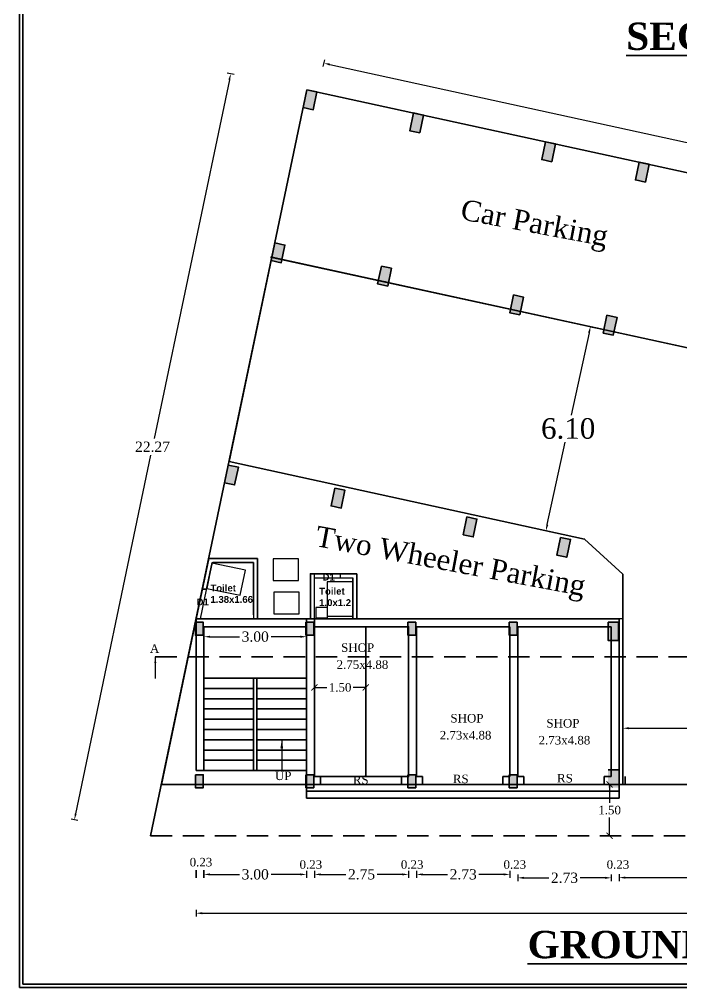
# Model space of a CAD drawing. Header units: metres. Extents: x 915 to 5569, y -1565 to 175.
# Drawn here: x 5386.92 to 5406.27, y -1436.99 to -1408.7 of the extents above; entities that cross this region are included whole.
import ezdxf

# ---------------------------------------------------------------- set-up
doc = ezdxf.new("R2010")
doc.units = ezdxf.units.M
doc.header["$MEASUREMENT"] = 0
doc.header["$PDMODE"] = 98
for name, pattern in [('DOT2', [0.125, 0, -0.125]), ('HIDDEN2', [0.1875, 0.125, -0.0625]), ('PHANTOM2', [1.25, 0.625, -0.125, 0.125, -0.125, 0.125, -0.125])]:
    doc.linetypes.add(name, pattern=pattern)
for name, color, linetype in [('BLK_1_FLR_0_AC_ROOM_1', 2, 'Continuous'), ('BLK_1_FLR_0_ACROOM_1_LIGHT_VENTILATION_1', 140, 'Continuous'), ('BLK_1_FLR_0_BLT_UP_AREA', 18, 'Continuous'), ('BLK_1_FLR_0_DRINKING_WATER', 7, 'Continuous'), ('BLK_1_FLR_0_WATER_CLOSET', 7, 'Continuous'), ('BLK_1_FLR_1_SP_WC', 233, 'Continuous'), ('TOILET_VENTILATION', 7, 'Continuous')]:
    doc.layers.add(name, color=color, linetype=linetype)
doc.styles.get("Standard").update_dxf_attribs({"font": 'times.ttf'})
doc.dimstyles.new('Copy of Standard', dxfattribs={"dimtxt": 0.25, "dimasz": 0.18, "dimexe": 0.1, "dimexo": 0.5, "dimgap": 0.09, "dimtad": 0, "dimtih": 1, "dimtoh": 1, "dimzin": 0, "dimdsep": 46, "dimtxsty": 'Standard', "dimblk": 'ARCHTICK', "dimcen": 0.09, "dimadec": 0, "dimazin": 0, "dimtfac": 1, "dimtofl": 0, "dimtmove": 0, "dimatfit": 3, "dimfxl": 0, "dimtolj": 1, "dimtzin": 0, "dimarcsym": 0})
doc.dimstyles.get("Standard").update_dxf_attribs({"dimtxt": 0.3, "dimasz": 0.18, "dimexe": 0.1, "dimexo": 0.1, "dimgap": 0.09, "dimtad": 0, "dimtih": 1, "dimtoh": 1, "dimzin": 0, "dimdsep": 46, "dimtxsty": 'Standard', "dimcen": 0.09, "dimadec": 0, "dimazin": 0, "dimtfac": 1, "dimtofl": 0, "dimtmove": 0, "dimatfit": 3, "dimfxl": 0, "dimtolj": 1, "dimtzin": 0, "dimarcsym": 0})
doc.dimstyles.new('STANDARD$0', dxfattribs={"dimtxt": 0.3, "dimasz": 0.18, "dimexe": 0.1, "dimexo": 0.1, "dimgap": 0.09, "dimtad": 0, "dimtih": 1, "dimtoh": 1, "dimzin": 1, "dimdsep": 46, "dimtxsty": 'Standard', "dimcen": 0.1, "dimadec": 3, "dimazin": 0, "dimtfac": 1, "dimtofl": 0, "dimtmove": 0, "dimatfit": 3, "dimfxl": 0, "dimtolj": 1, "dimtzin": 0, "dimarcsym": 0})

# ---------------------------------------------------------------- blocks, each defined once
blk = doc.blocks.new('*D72')
at = {"color": 0, "lineweight": -2, "ltscale": 5}
for p, q in [((5392.311, -1426.636), (5392.311, -1426.836)), ((5392.491, -1426.736), (5393.35, -1426.736)), ((5395.131, -1426.736), (5394.272, -1426.736)), ((5395.311, -1426.636), (5395.311, -1426.836))]:
    blk.add_line(p, q, dxfattribs=at)
at = {"color": 0, "lineweight": 35, "ltscale": 5}
for points in [[(5392.491, -1426.706), (5392.491, -1426.766), (5392.311, -1426.736)], [(5395.131, -1426.706), (5395.131, -1426.766), (5395.311, -1426.736)]]:
    blk.add_solid(points, dxfattribs=at)
at = {"layer": 'Defpoints', "color": 0, "lineweight": 35, "ltscale": 5}
for p in [(5392.311, -1426.446), (5395.311, -1426.446), (5395.311, -1426.736)]:
    blk.add_point(p, dxfattribs=at)
at = {"color": 0, "lineweight": 35, "ltscale": 5, "insert": (5393.811, -1426.736), "char_height": 0.3, "attachment_point": 5}
blk.add_mtext('\\A1;3.00', dxfattribs=at)
blk = doc.blocks.new('_ArchTick')
at = {"color": 0, "linetype": 'ByBlock', "const_width": 0.15}
blk.add_lwpolyline([(-0.5, -0.5), (0.5, 0.5)], dxfattribs=at)
blk = doc.blocks.new('*D69')
at = {"color": 0, "lineweight": -2, "ltscale": 5}
for p, q in [((5403.605, -1417.677), (5403.703, -1417.698)), ((5403.567, -1417.853), (5403.043, -1420.261)), ((5402.345, -1423.461), (5402.87, -1421.053)), ((5402.307, -1423.637), (5402.405, -1423.658))]:
    blk.add_line(p, q, dxfattribs=at)
at = {"color": 0, "lineweight": 35, "ltscale": 5}
for points in [[(5403.538, -1417.846), (5403.596, -1417.859), (5403.605, -1417.677)], [(5402.316, -1423.455), (5402.375, -1423.468), (5402.307, -1423.637)]]:
    blk.add_solid(points, dxfattribs=at)
at = {"layer": 'Defpoints', "color": 0, "lineweight": 35, "ltscale": 5}
for p in [(5403.553, -1417.665), (5403.605, -1417.677), (5402.255, -1423.626)]:
    blk.add_point(p, dxfattribs=at)
at = {"color": 0, "lineweight": 35, "ltscale": 5, "insert": (5402.956, -1420.657), "char_height": 0.3, "attachment_point": 5}
blk.add_mtext('\\A1;{\\H2x;6.10}', dxfattribs=at)
blk = doc.blocks.new('*D70')
at = {"color": 0, "lineweight": -2, "ltscale": 5}
for p, q in [((5404.551, -1429.328), (5404.551, -1429.511)), ((5404.731, -1429.41), (5407.37, -1429.409)), ((5410.928, -1429.407), (5408.289, -1429.409)), ((5411.108, -1429.325), (5411.108, -1429.507))]:
    blk.add_line(p, q, dxfattribs=at)
at = {"color": 0, "lineweight": 35, "ltscale": 5}
for points in [[(5404.731, -1429.38), (5404.731, -1429.44), (5404.551, -1429.411)], [(5410.928, -1429.377), (5410.928, -1429.437), (5411.108, -1429.407)]]:
    blk.add_solid(points, dxfattribs=at)
at = {"layer": 'Defpoints', "color": 0, "lineweight": 35, "ltscale": 5}
for p in [(5404.551, -1429.228), (5411.108, -1429.225), (5411.108, -1429.407)]:
    blk.add_point(p, dxfattribs=at)
at = {"color": 0, "lineweight": 35, "ltscale": 5, "insert": (5407.83, -1429.409), "char_height": 0.3, "attachment_point": 5}
blk.add_mtext('\\A1;6.56', dxfattribs=at)
blk = doc.blocks.new('*D66')
at = {"color": 0, "lineweight": -2, "ltscale": 5}
for p, q in [((5395.797, -1410.075), (5395.84, -1409.88)), ((5395.995, -1410.016), (5413.245, -1413.789)), ((5431.447, -1417.769), (5414.375, -1414.036)), ((5431.602, -1417.906), (5431.645, -1417.71))]:
    blk.add_line(p, q, dxfattribs=at)
at = {"color": 0, "lineweight": 35, "ltscale": 5}
for points in [[(5396.001, -1409.987), (5395.988, -1410.045), (5395.819, -1409.978)], [(5431.454, -1417.74), (5431.441, -1417.799), (5431.623, -1417.808)]]:
    blk.add_solid(points, dxfattribs=at)
at = {"layer": 'Defpoints', "color": 0, "lineweight": 35, "ltscale": 5}
for p in [(5395.64, -1410.793), (5431.623, -1417.808), (5431.445, -1418.623)]:
    blk.add_point(p, dxfattribs=at)
at = {"color": 0, "lineweight": 35, "ltscale": 5, "insert": (5413.81, -1413.912), "char_height": 0.3, "attachment_point": 5}
blk.add_mtext('\\A1;36.65', dxfattribs=at)
blk = doc.blocks.new('*D68')
at = {"color": 0, "lineweight": -2, "ltscale": 5}
for p, q in [((5393.055, -1410.464), (5390.86, -1420.944)), ((5393.19, -1410.309), (5392.994, -1410.268)), ((5388.563, -1431.91), (5390.758, -1421.43)), ((5388.624, -1432.107), (5388.428, -1432.066))]:
    blk.add_line(p, q, dxfattribs=at)
at = {"color": 0, "lineweight": 35, "ltscale": 5}
for points in [[(5393.025, -1410.458), (5393.084, -1410.471), (5393.092, -1410.288)], [(5388.533, -1431.904), (5388.592, -1431.917), (5388.526, -1432.087)]]:
    blk.add_solid(points, dxfattribs=at)
at = {"layer": 'Defpoints', "color": 0, "lineweight": 35, "ltscale": 5}
for p in [(5395.32, -1410.755), (5388.526, -1432.087), (5390.754, -1432.553)]:
    blk.add_point(p, dxfattribs=at)
at = {"color": 0, "lineweight": 35, "ltscale": 5, "insert": (5390.809, -1421.187), "char_height": 0.3, "attachment_point": 5}
blk.add_mtext('\\A1;22.27', dxfattribs=at)
blk = doc.blocks.new('*D20')
at = {"color": 0, "lineweight": -2, "ltscale": 5}
for p, q in [((5395.541, -1433.582), (5395.541, -1433.782)), ((5395.721, -1433.682), (5396.459, -1433.682)), ((5398.113, -1433.682), (5397.375, -1433.682)), ((5398.293, -1433.582), (5398.293, -1433.782))]:
    blk.add_line(p, q, dxfattribs=at)
at = {"color": 0, "lineweight": 35, "ltscale": 5}
for points in [[(5395.721, -1433.652), (5395.721, -1433.712), (5395.541, -1433.682)], [(5398.113, -1433.652), (5398.113, -1433.712), (5398.293, -1433.682)]]:
    blk.add_solid(points, dxfattribs=at)
at = {"layer": 'Defpoints', "color": 0, "lineweight": 35, "ltscale": 5}
for p in [(5395.541, -1426.446), (5398.293, -1426.446), (5395.541, -1433.682)]:
    blk.add_point(p, dxfattribs=at)
at = {"color": 0, "lineweight": 35, "ltscale": 5, "insert": (5396.917, -1433.682), "char_height": 0.3, "attachment_point": 5}
blk.add_mtext('\\A1;2.75', dxfattribs=at)
blk = doc.blocks.new('*D21')
at = {"color": 0, "lineweight": -2, "ltscale": 5}
for p, q in [((5398.523, -1433.582), (5398.523, -1433.782)), ((5398.703, -1433.682), (5399.433, -1433.682)), ((5401.073, -1433.682), (5400.342, -1433.682)), ((5401.253, -1433.582), (5401.253, -1433.782))]:
    blk.add_line(p, q, dxfattribs=at)
at = {"color": 0, "lineweight": 35, "ltscale": 5}
for points in [[(5398.703, -1433.652), (5398.703, -1433.712), (5398.523, -1433.682)], [(5401.073, -1433.652), (5401.073, -1433.712), (5401.253, -1433.682)]]:
    blk.add_solid(points, dxfattribs=at)
at = {"layer": 'Defpoints', "color": 0, "lineweight": 35, "ltscale": 5}
for p in [(5398.523, -1426.446), (5401.253, -1426.446), (5401.253, -1433.682)]:
    blk.add_point(p, dxfattribs=at)
at = {"color": 0, "lineweight": 35, "ltscale": 5, "insert": (5399.888, -1433.682), "char_height": 0.3, "attachment_point": 5}
blk.add_mtext('\\A1;2.73', dxfattribs=at)
blk = doc.blocks.new('*D22')
at = {"color": 0, "lineweight": -2, "ltscale": 5}
for p, q in [((5401.483, -1433.682), (5401.483, -1433.882)), ((5404.213, -1433.682), (5404.213, -1433.882)), ((5401.663, -1433.782), (5402.393, -1433.782)), ((5404.033, -1433.782), (5403.302, -1433.782))]:
    blk.add_line(p, q, dxfattribs=at)
at = {"color": 0, "lineweight": 35, "ltscale": 5}
for points in [[(5401.663, -1433.752), (5401.663, -1433.812), (5401.483, -1433.782)], [(5404.033, -1433.752), (5404.033, -1433.812), (5404.213, -1433.782)]]:
    blk.add_solid(points, dxfattribs=at)
at = {"layer": 'Defpoints', "color": 0, "lineweight": 35, "ltscale": 5}
for p in [(5401.483, -1426.446), (5404.213, -1426.446), (5404.213, -1433.782)]:
    blk.add_point(p, dxfattribs=at)
at = {"color": 0, "lineweight": 35, "ltscale": 5, "insert": (5402.848, -1433.782), "char_height": 0.3, "attachment_point": 5}
blk.add_mtext('\\A1;2.73', dxfattribs=at)
blk = doc.blocks.new('*D28')
at = {"color": 0, "lineweight": -2, "ltscale": 5}
for p, q in [((5392.082, -1434.716), (5392.082, -1434.916)), ((5392.262, -1434.816), (5408.959, -1434.816)), ((5426.799, -1434.816), (5410.102, -1434.816)), ((5426.979, -1434.716), (5426.979, -1434.916))]:
    blk.add_line(p, q, dxfattribs=at)
at = {"color": 0, "lineweight": 35, "ltscale": 5}
for points in [[(5392.262, -1434.786), (5392.262, -1434.846), (5392.082, -1434.816)], [(5426.799, -1434.786), (5426.799, -1434.846), (5426.979, -1434.816)]]:
    blk.add_solid(points, dxfattribs=at)
at = {"layer": 'Defpoints', "color": 0, "lineweight": 35, "ltscale": 5}
for p in [(5392.082, -1432.553), (5426.979, -1432.553), (5426.979, -1434.816)]:
    blk.add_point(p, dxfattribs=at)
at = {"color": 0, "lineweight": 35, "ltscale": 5, "insert": (5409.53, -1434.816), "char_height": 0.3, "attachment_point": 5}
blk.add_mtext('\\A1;34.90', dxfattribs=at)
blk = doc.blocks.new('*D29')
at = {"color": 0, "lineweight": -2, "ltscale": 5}
for p, q in [((5392.311, -1433.582), (5392.311, -1433.782)), ((5392.491, -1433.682), (5393.35, -1433.682)), ((5395.131, -1433.682), (5394.272, -1433.682)), ((5395.311, -1433.582), (5395.311, -1433.782))]:
    blk.add_line(p, q, dxfattribs=at)
at = {"color": 0, "lineweight": 35, "ltscale": 5}
for points in [[(5392.491, -1433.652), (5392.491, -1433.712), (5392.311, -1433.682)], [(5395.131, -1433.652), (5395.131, -1433.712), (5395.311, -1433.682)]]:
    blk.add_solid(points, dxfattribs=at)
at = {"layer": 'Defpoints', "color": 0, "lineweight": 35, "ltscale": 5}
for p in [(5392.311, -1430.647), (5395.311, -1430.647), (5395.311, -1433.682)]:
    blk.add_point(p, dxfattribs=at)
at = {"color": 0, "lineweight": 35, "ltscale": 5, "insert": (5393.811, -1433.682), "char_height": 0.3, "attachment_point": 5}
blk.add_mtext('\\A1;3.00', dxfattribs=at)
blk = doc.blocks.new('*D174')
at = {"color": 0, "lineweight": -2, "ltscale": 5}
for p, q in [((5404.442, -1433.675), (5404.442, -1433.875)), ((5411.537, -1433.676), (5411.537, -1433.876)), ((5404.622, -1433.775), (5407.528, -1433.776)), ((5411.357, -1433.776), (5408.451, -1433.776))]:
    blk.add_line(p, q, dxfattribs=at)
at = {"color": 0, "lineweight": 35, "ltscale": 5}
for points in [[(5404.622, -1433.745), (5404.622, -1433.805), (5404.442, -1433.775)], [(5411.357, -1433.746), (5411.357, -1433.806), (5411.537, -1433.776)]]:
    blk.add_solid(points, dxfattribs=at)
at = {"layer": 'Defpoints', "color": 0, "lineweight": 35, "ltscale": 5}
for p in [(5404.443, -1431.053), (5411.538, -1431.055), (5404.442, -1433.775)]:
    blk.add_point(p, dxfattribs=at)
at = {"color": 0, "lineweight": 35, "ltscale": 5, "insert": (5407.99, -1433.776), "char_height": 0.3, "attachment_point": 5}
blk.add_mtext('\\A1;7.10', dxfattribs=at)
blk = doc.blocks.new('*D179')
at = {"color": 0, "linetype": 'DOT2', "lineweight": -2}
for p, q in [((5404.167, -1431.054), (5404.067, -1431.054)), ((5404.167, -1432.553), (5404.067, -1432.553))]:
    blk.add_line(p, q, dxfattribs=at)
at = {"color": 0, "linetype": 'PHANTOM2', "lineweight": -2}
for p, q in [((5404.167, -1431.054), (5404.167, -1431.586)), ((5404.167, -1432.553), (5404.167, -1432.021))]:
    blk.add_line(p, q, dxfattribs=at)
at = {"layer": 'Defpoints', "color": 0, "linetype": 'ByBlock', "lineweight": 35}
for p in [(5404.443, -1431.054), (5404.167, -1432.553), (5404.443, -1432.553)]:
    blk.add_point(p, dxfattribs=at)
at = {"color": 0, "linetype": 'ByBlock', "lineweight": -2, "xscale": 0.18, "yscale": 0.18, "zscale": 0.18}
for p, rotation in [((5404.167, -1431.054), 90), ((5404.167, -1432.553), 270)]:
    blk.add_blockref('_ArchTick', p, dxfattribs=dict(at, rotation=rotation))
at = {"color": 0, "linetype": 'ByBlock', "lineweight": 35, "insert": (5404.167, -1431.804), "char_height": 0.25, "attachment_point": 5}
blk.add_mtext('\\A1;1.50', dxfattribs=at)
blk = doc.blocks.new('*D206')
at = {"layer": 'BLK_1_FLR_0_ACROOM_1_LIGHT_VENTILATION_1', "color": 0, "linetype": 'DOT2', "lineweight": -2}
for p, q in [((5395.541, -1428.22), (5395.541, -1428.32)), ((5397.041, -1428.22), (5397.041, -1428.32))]:
    blk.add_line(p, q, dxfattribs=at)
at = {"layer": 'BLK_1_FLR_0_ACROOM_1_LIGHT_VENTILATION_1', "color": 0, "linetype": 'PHANTOM2', "lineweight": -2}
for p, q in [((5395.541, -1428.22), (5395.906, -1428.22)), ((5397.041, -1428.22), (5396.676, -1428.22))]:
    blk.add_line(p, q, dxfattribs=at)
at = {"layer": 'Defpoints', "color": 0, "linetype": 'ByBlock', "lineweight": 35}
for p in [(5395.541, -1428.128), (5397.041, -1428.128), (5397.041, -1428.22)]:
    blk.add_point(p, dxfattribs=at)
at = {"layer": 'BLK_1_FLR_0_ACROOM_1_LIGHT_VENTILATION_1', "color": 0, "linetype": 'ByBlock', "lineweight": -2, "xscale": 0.18, "yscale": 0.18, "zscale": 0.18, "rotation": 180}
blk.add_blockref('_ArchTick', (5395.541, -1428.22), dxfattribs=at)
at = {"layer": 'BLK_1_FLR_0_ACROOM_1_LIGHT_VENTILATION_1', "color": 0, "linetype": 'ByBlock', "lineweight": -2, "xscale": 0.18, "yscale": 0.18, "zscale": 0.18}
blk.add_blockref('_ArchTick', (5397.041, -1428.22), dxfattribs=at)
at = {"layer": 'BLK_1_FLR_0_ACROOM_1_LIGHT_VENTILATION_1', "color": 0, "linetype": 'ByBlock', "lineweight": 35, "insert": (5396.291, -1428.22), "char_height": 0.25, "attachment_point": 5}
blk.add_mtext('\\A1;1.50', dxfattribs=at)

msp = doc.modelspace()

# ---------------------------------------------------------------- hatches: boundary and pattern name
at = {"linetype": 'ByBlock', "lineweight": 35}
h = msp.add_hatch(color=7, dxfattribs=at)
h.dxf.hatch_style = 1
h.paths.add_polyline_path([(5395.31963, -1410.75492), (5395.61325, -1410.81642), (5395.5046, -1411.33517), (5395.21097, -1411.27366)])
h = msp.add_hatch(color=7, dxfattribs=at)
h.dxf.hatch_style = 1
h.paths.add_polyline_path([(5398.43427, -1411.43108), (5398.7279, -1411.49259), (5398.61924, -1412.01133), (5398.32561, -1411.94983)])
h = msp.add_hatch(color=7, dxfattribs=at)
h.dxf.hatch_style = 1
h.paths.add_polyline_path([(5402.29309, -1412.2744), (5402.58672, -1412.3359), (5402.47806, -1412.85464), (5402.18444, -1412.79314)])
h = msp.add_hatch(color=7, dxfattribs=at)
h.dxf.hatch_style = 1
h.paths.add_polyline_path([(5405.02749, -1412.86875), (5405.32112, -1412.93025), (5405.21246, -1413.44899), (5404.91883, -1413.38749)])
h = msp.add_hatch(color=7, dxfattribs=at)
h.dxf.hatch_style = 1
h.paths.add_polyline_path([(5394.38377, -1415.22813), (5394.6774, -1415.28963), (5394.56874, -1415.80837), (5394.27511, -1415.74687)])
h = msp.add_hatch(color=7, dxfattribs=at)
h.dxf.hatch_style = 1
h.paths.add_polyline_path([(5397.49665, -1415.90737), (5397.79028, -1415.96888), (5397.68162, -1416.48762), (5397.38799, -1416.42611)])
h = msp.add_hatch(color=7, dxfattribs=at)
h.dxf.hatch_style = 1
h.paths.add_polyline_path([(5401.35604, -1416.74796), (5401.64967, -1416.80947), (5401.54101, -1417.32821), (5401.24739, -1417.26671)])
h = msp.add_hatch(color=7, dxfattribs=at)
h.dxf.hatch_style = 1
h.paths.add_polyline_path([(5404.09019, -1417.34347), (5404.38382, -1417.40498), (5404.27516, -1417.92372), (5403.98154, -1417.86222)])
h = msp.add_hatch(color=7, dxfattribs=at)
h.dxf.hatch_style = 1
h.paths.add_polyline_path([(5393.02423, -1421.71868), (5393.31786, -1421.78018), (5393.2092, -1422.29893), (5392.91557, -1422.23742)])
h = msp.add_hatch(color=7, dxfattribs=at)
h.dxf.hatch_style = 1
h.paths.add_polyline_path([(5396.13736, -1422.39673), (5396.43099, -1422.45824), (5396.32233, -1422.97698), (5396.0287, -1422.91547)])
h = msp.add_hatch(color=7, dxfattribs=at)
h.dxf.hatch_style = 1
h.paths.add_polyline_path([(5399.99676, -1423.23733), (5400.29038, -1423.29883), (5400.18172, -1423.81757), (5399.8881, -1423.75607)])
h = msp.add_hatch(color=7, dxfattribs=at)
h.dxf.hatch_style = 1
h.paths.add_polyline_path([(5402.73091, -1423.83284), (5403.02453, -1423.89434), (5402.91588, -1424.41308), (5402.62225, -1424.35158)])
h = msp.add_hatch(color=7, dxfattribs=at)
h.dxf.hatch_style = 1
h.paths.add_polyline_path([(5392.06171, -1426.31383), (5392.29171, -1426.31383), (5392.29171, -1426.69383), (5392.06171, -1426.69383)])
h = msp.add_hatch(color=7, dxfattribs=at)
h.dxf.hatch_style = 1
h.paths.add_polyline_path([(5395.29171, -1426.31383), (5395.52171, -1426.31383), (5395.52171, -1426.69383), (5395.29171, -1426.69383)])
h = msp.add_hatch(color=7, dxfattribs=at)
h.dxf.hatch_style = 1
h.paths.add_polyline_path([(5398.27341, -1426.31383), (5398.50341, -1426.31383), (5398.50341, -1426.69383), (5398.27341, -1426.69383)])
h = msp.add_hatch(color=7, dxfattribs=at)
h.dxf.hatch_style = 1
h.paths.add_polyline_path([(5401.23341, -1426.31383), (5401.46341, -1426.31383), (5401.46341, -1426.69383), (5401.23341, -1426.69383)])
h = msp.add_hatch(color=7, dxfattribs=at)
h.dxf.hatch_style = 1
h.paths.add_polyline_path([(5404.12341, -1426.31383), (5404.42341, -1426.31383), (5404.42341, -1426.84383), (5404.12341, -1426.84383)])
h = msp.add_hatch(color=7, dxfattribs=at)
h.dxf.hatch_style = 1
h.paths.add_polyline_path([(5392.06171, -1430.77124), (5392.29171, -1430.77124), (5392.29171, -1431.15124), (5392.06171, -1431.15124)])
h = msp.add_hatch(color=7, dxfattribs=at)
h.dxf.hatch_style = 1
h.paths.add_polyline_path([(5395.29171, -1430.77124), (5395.52171, -1430.77124), (5395.52171, -1431.15124), (5395.29171, -1431.15124)])
h = msp.add_hatch(color=7, dxfattribs=at)
h.dxf.hatch_style = 1
h.paths.add_polyline_path([(5398.27341, -1430.77124), (5398.50341, -1430.77124), (5398.50341, -1431.15124), (5398.27341, -1431.15124)])
h = msp.add_hatch(color=7, dxfattribs=at)
h.dxf.hatch_style = 1
h.paths.add_polyline_path([(5401.23341, -1430.77124), (5401.46341, -1430.77124), (5401.46341, -1431.15124), (5401.23341, -1431.15124)])
h = msp.add_hatch(color=7, dxfattribs=at)
h.dxf.hatch_style = 1
h.paths.add_polyline_path([(5404.12341, -1430.62124), (5404.42341, -1430.62124), (5404.42341, -1431.15124), (5404.12341, -1431.15124)])

# ---------------------------------------------------------------- linework, layer by layer
at = {"lineweight": 35, "ltscale": 5}
for p, q in [((5395.31963, -1410.75492), (5390.75367, -1432.55322)), ((5395.31963, -1410.75492), (5390.75367, -1432.55322)), ((5431.44484, -1418.62315), (5395.31963, -1410.75492)), ((5431.44484, -1418.62315), (5395.31963, -1410.75492)), ((5429.91147, -1423.4064), (5394.25555, -1415.64038)), ((5403.43527, -1423.88278), (5393.04389, -1421.61949)), ((5392.08113, -1426.21581), (5395.54113, -1426.21581)), ((5392.08113, -1430.64734), (5392.08113, -1426.21581)), ((5392.08113, -1426.21581), (5404.44283, -1426.21581)), ((5395.54113, -1430.82322), (5395.54113, -1426.21581)), ((5404.44283, -1430.82322), (5404.44283, -1426.21581)), ((5392.31113, -1426.44581), (5395.31113, -1426.44581)), ((5392.31113, -1430.64734), (5392.31113, -1426.44581)), ((5395.31113, -1431.05322), (5395.31113, -1426.44581)), ((5395.31113, -1431.05322), (5395.31113, -1426.44581)), ((5395.54113, -1426.44581), (5398.29283, -1426.44581)), ((5395.54113, -1430.82322), (5395.54113, -1426.44581)), ((5398.29283, -1430.82322), (5398.29283, -1426.44581)), ((5398.52283, -1426.44581), (5401.25283, -1426.44581)), ((5398.52283, -1430.82322), (5398.52283, -1426.44581)), ((5401.25283, -1430.82322), (5401.25283, -1426.44581)), ((5401.48283, -1426.44581), (5404.21283, -1426.44581)), ((5401.48283, -1430.82322), (5401.48283, -1426.44581)), ((5404.21283, -1430.82322), (5404.21283, -1426.44581)), ((5392.31113, -1427.94734), (5395.31113, -1427.94734)), ((5393.76113, -1430.64734), (5393.76113, -1427.94734)), ((5393.86113, -1430.64734), (5393.86113, -1427.94734)), ((5392.31113, -1428.24734), (5393.76113, -1428.24734)), ((5393.86113, -1428.24734), (5395.31113, -1428.24734)), ((5392.31113, -1428.54734), (5393.76113, -1428.54734)), ((5393.86113, -1428.54734), (5395.31113, -1428.54734)), ((5392.31113, -1428.84734), (5393.76113, -1428.84734)), ((5393.86113, -1428.84734), (5395.31113, -1428.84734)), ((5392.31113, -1429.14734), (5393.76113, -1429.14734)), ((5393.86113, -1429.14734), (5395.31113, -1429.14734)), ((5392.31113, -1429.44734), (5393.76113, -1429.44734)), ((5393.86113, -1429.44734), (5395.31113, -1429.44734)), ((5392.31113, -1429.74734), (5393.76113, -1429.74734)), ((5393.86113, -1429.74734), (5395.31113, -1429.74734)), ((5392.31113, -1430.04734), (5393.76113, -1430.04734)), ((5393.86113, -1430.04734), (5395.31113, -1430.04734)), ((5392.31113, -1430.34734), (5393.76113, -1430.34734)), ((5393.86113, -1430.34734), (5395.31113, -1430.34734)), ((5392.08113, -1430.64734), (5395.31113, -1430.64734)), ((5395.71738, -1430.82322), (5395.54113, -1430.82322)), ((5395.71738, -1430.82322), (5395.71738, -1431.05322)), ((5398.29283, -1430.82322), (5398.08908, -1430.82322)), ((5398.08908, -1430.82322), (5398.08908, -1431.05322)), ((5398.69908, -1430.82322), (5398.52283, -1430.82322)), ((5398.69908, -1430.82322), (5398.69908, -1431.05322)), ((5401.25283, -1430.82322), (5401.04908, -1430.82322)), ((5401.04908, -1430.82322), (5401.04908, -1431.05322)), ((5401.65908, -1430.82322), (5401.48283, -1430.82322)), ((5401.65908, -1430.82322), (5401.65908, -1431.05322)), ((5404.21283, -1430.82322), (5404.00908, -1430.82322)), ((5404.00908, -1430.82322), (5404.00908, -1431.05322)), ((5404.61908, -1430.82322), (5404.61908, -1431.05322)), ((5395.31113, -1431.05322), (5395.54113, -1431.05322)), ((5395.31113, -1431.05322), (5395.54113, -1431.05322)), ((5395.54113, -1431.05322), (5398.08908, -1431.05322)), ((5398.08908, -1431.05322), (5398.69908, -1431.05322)), ((5398.69908, -1431.05322), (5401.04908, -1431.05322)), ((5401.04908, -1431.05322), (5401.65908, -1431.05322)), ((5401.65908, -1431.05322), (5404.00908, -1431.05322)), ((5404.00908, -1431.05322), (5404.61908, -1431.05322)), ((5392.08113, -1433.78232), (5392.08113, -1433.55691)), ((5392.31113, -1433.78232), (5392.31113, -1433.55691))]:
    msp.add_line(p, q, dxfattribs=at)
at = {"color": 7, "linetype": 'ByBlock', "lineweight": 35}
for p, q in [((5397.50119, -1416.34567), (5397.61791, -1416.37012)), ((5404.12341, -1430.62124), (5404.42341, -1430.62124)), ((5392.29171, -1431.15124), (5392.29171, -1430.92124))]:
    msp.add_line(p, q, dxfattribs=at)
at = {"color": 7, "lineweight": 35}
for p, q in [((5392.47695, -1424.32611), (5392.10626, -1426.09581)), ((5392.54822, -1424.56611), (5392.38596, -1425.34581)), ((5393.88113, -1424.44611), (5392.45182, -1424.44611)), ((5393.76113, -1424.56611), (5392.57442, -1424.56611)), ((5393.76113, -1426.09581), (5393.76113, -1424.56611)), ((5393.88113, -1426.21581), (5393.88113, -1424.44611)), ((5392.26336, -1425.34581), (5392.38596, -1425.34581)), ((5392.08113, -1426.21581), (5393.88113, -1426.21581)), ((5395.31113, -1431.45322), (5395.31113, -1431.05322)), ((5404.44283, -1431.05322), (5404.44283, -1431.45322)), ((5404.44283, -1431.25322), (5395.31113, -1431.25322)), ((5404.44283, -1431.45322), (5395.31113, -1431.45322))]:
    msp.add_line(p, q, dxfattribs=at)
for p, q in [((5395.42113, -1424.89581), (5396.66113, -1424.89581)), ((5395.42113, -1426.21581), (5395.42113, -1424.89581)), ((5395.54113, -1426.21581), (5395.54113, -1424.89581)), ((5395.66113, -1424.89581), (5396.41113, -1424.89581)), ((5396.29113, -1424.89581), (5396.29113, -1425.01581)), ((5395.54113, -1426.21581), (5395.54113, -1425.01581)), ((5396.29113, -1425.01581), (5396.66113, -1425.01581)), ((5396.66113, -1426.21581), (5396.66113, -1425.01581)), ((5395.66113, -1426.21581), (5396.66113, -1426.21581))]:
    msp.add_line(p, q)
at = {"color": 0, "linetype": 'ByBlock', "lineweight": 35}
for p, q in [((5396.66113, -1424.89581), (5396.78113, -1424.89581)), ((5396.78113, -1424.89581), (5396.78113, -1426.21581))]:
    msp.add_line(p, q, dxfattribs=at)
at = {"linetype": 'HIDDEN2', "lineweight": 35, "ltscale": 5}
for p, q in [((5390.88981, -1427.3213), (5429.72872, -1427.3213)), ((5390.75367, -1432.55322), (5426.97925, -1432.55322))]:
    msp.add_line(p, q, dxfattribs=at)
at = {"lineweight": 35, "ltscale": 5}
for points in [[(5386.91739, -1436.99048), (5489.83316, -1436.99048), (5489.83316, -1380.634), (5386.91739, -1380.634)], [(5387.01739, -1436.89048), (5489.73316, -1436.89048), (5489.73316, -1380.734), (5387.01739, -1380.734)]]:
    msp.add_lwpolyline(points, close=True, dxfattribs=at)
at = {"color": 7, "linetype": 'ByBlock', "lineweight": 35}
for points in [[(5395.31963, -1410.75492), (5395.61325, -1410.81642), (5395.5046, -1411.33517), (5395.21097, -1411.27366)], [(5398.43427, -1411.43108), (5398.7279, -1411.49259), (5398.61924, -1412.01133), (5398.32561, -1411.94983)], [(5402.29309, -1412.2744), (5402.58672, -1412.3359), (5402.47806, -1412.85464), (5402.18444, -1412.79314)], [(5405.02749, -1412.86875), (5405.32112, -1412.93025), (5405.21246, -1413.44899), (5404.91883, -1413.38749)], [(5394.38377, -1415.22813), (5394.6774, -1415.28963), (5394.56874, -1415.80837), (5394.27511, -1415.74687)], [(5397.49665, -1415.90737), (5397.79028, -1415.96888), (5397.68162, -1416.48762), (5397.38799, -1416.42611)], [(5401.35604, -1416.74796), (5401.64967, -1416.80947), (5401.54101, -1417.32821), (5401.24739, -1417.26671)], [(5404.09019, -1417.34347), (5404.38382, -1417.40498), (5404.27516, -1417.92372), (5403.98154, -1417.86222)], [(5393.02423, -1421.71868), (5393.31786, -1421.78018), (5393.2092, -1422.29893), (5392.91557, -1422.23742)], [(5396.13736, -1422.39673), (5396.43099, -1422.45824), (5396.32233, -1422.97698), (5396.0287, -1422.91547)], [(5399.99676, -1423.23733), (5400.29038, -1423.29883), (5400.18172, -1423.81757), (5399.8881, -1423.75607)], [(5402.73091, -1423.83284), (5403.02453, -1423.89434), (5402.91588, -1424.41308), (5402.62225, -1424.35158)], [(5392.06171, -1426.31383), (5392.29171, -1426.31383), (5392.29171, -1426.69383), (5392.06171, -1426.69383)], [(5395.29171, -1426.31383), (5395.52171, -1426.31383), (5395.52171, -1426.69383), (5395.29171, -1426.69383)], [(5398.27341, -1426.31383), (5398.50341, -1426.31383), (5398.50341, -1426.69383), (5398.27341, -1426.69383)], [(5401.23341, -1426.31383), (5401.46341, -1426.31383), (5401.46341, -1426.69383), (5401.23341, -1426.69383)], [(5404.12341, -1426.31383), (5404.42341, -1426.31383), (5404.42341, -1426.84383), (5404.12341, -1426.84383)], [(5392.06171, -1430.77124), (5392.29171, -1430.77124), (5392.29171, -1431.15124), (5392.06171, -1431.15124)], [(5395.29171, -1430.77124), (5395.52171, -1430.77124), (5395.52171, -1431.15124), (5395.29171, -1431.15124)], [(5398.27341, -1430.77124), (5398.50341, -1430.77124), (5398.50341, -1431.15124), (5398.27341, -1431.15124)], [(5401.23341, -1430.77124), (5401.46341, -1430.77124), (5401.46341, -1431.15124), (5401.23341, -1431.15124)]]:
    msp.add_lwpolyline(points, close=True, dxfattribs=at)
at = {"linetype": 'ByBlock', "lineweight": 35}
for points in [[(5423.84043, -1428.32711), (5423.8622, -1422.08884), (5394.29452, -1415.64887), (5393.04389, -1421.61949), (5403.43527, -1423.88278), (5404.55115, -1424.91197), (5404.55116, -1431.05404), (5411.11067, -1431.05404), (5411.10693, -1426.26296), (5411.79334, -1425.82746), (5412.10693, -1425.79495)], [(5396.78113, -1424.89581), (5395.42113, -1424.89581), (5395.42113, -1426.21187), (5396.78113, -1426.21187)]]:
    msp.add_lwpolyline(points, close=True, dxfattribs=at)
at = {"color": 0, "linetype": 'ByBlock', "lineweight": 35}
msp.add_lwpolyline([(5393.88113, -1424.44611), (5393.88113, -1426.21581), (5392.08113, -1426.21581), (5392.45182, -1424.44611)], close=True, dxfattribs=at)
msp.add_lwpolyline([(5393.88113, -1424.44611), (5393.88113, -1426.21581)], dxfattribs=at)
at = {"color": 7, "linetype": 'ByBlock', "lineweight": 35}
for points in [[(5392.06171, -1426.31383), (5392.29171, -1426.31383), (5392.29171, -1426.69383), (5392.06171, -1426.69383)], [(5395.52171, -1426.69383), (5395.29171, -1426.69383)], [(5398.50341, -1426.69383), (5398.27341, -1426.69383)], [(5392.06171, -1430.77124), (5392.29171, -1430.77124)], [(5395.29171, -1430.77124), (5395.52171, -1430.77124)], [(5398.27341, -1430.77124), (5398.50341, -1430.77124)], [(5401.23341, -1430.77124), (5401.46341, -1430.77124)]]:
    msp.add_lwpolyline(points, dxfattribs=at)
at = {"color": 7, "lineweight": 35}
msp.add_lwpolyline([(5395.31113, -1431.05386), (5404.44283, -1431.05386), (5404.44283, -1426.21581), (5395.31113, -1426.21581)], close=True, dxfattribs=at)
msp.add_lwpolyline([(5396.66113, -1426.21581), (5395.54113, -1426.21581)])
at = {"layer": 'BLK_1_FLR_0_AC_ROOM_1', "color": 3, "lineweight": 35}
msp.add_lwpolyline([(5395.54113, -1426.44581), (5398.29283, -1426.44581), (5398.29283, -1430.82322), (5395.54113, -1430.82322)], close=True, dxfattribs=at)
at = {"layer": 'BLK_1_FLR_0_ACROOM_1_LIGHT_VENTILATION_1', "color": 3, "linetype": 'ByBlock', "lineweight": 35}
msp.add_lwpolyline([(5395.54113, -1430.82322), (5397.04113, -1430.82322), (5397.04113, -1426.44581), (5395.54113, -1426.44581)], close=True, dxfattribs=at)
at = {"layer": 'BLK_1_FLR_0_BLT_UP_AREA', "color": 18, "lineweight": 35, "ltscale": 5}
msp.add_lwpolyline([(5392.08113, -1426.21581), (5404.55115, -1426.20111), (5404.55116, -1431.0543), (5391.06773, -1431.05387)], close=True, dxfattribs=at)
at = {"layer": 'BLK_1_FLR_0_DRINKING_WATER', "color": 7, "lineweight": 30}
for points in [[(5394.33672, -1425.09305), (5395.07895, -1425.09305), (5395.07895, -1424.46166), (5394.33672, -1424.46166)], [(5394.35324, -1426.06729), (5395.09546, -1426.06729), (5395.09546, -1425.43591), (5394.35324, -1425.43591)]]:
    msp.add_lwpolyline(points, close=True, dxfattribs=at)
at = {"layer": 'BLK_1_FLR_0_WATER_CLOSET', "color": 1, "lineweight": 30}
msp.add_lwpolyline([(5392.54822, -1424.56611), (5393.76113, -1424.56611), (5393.76113, -1426.21581), (5392.20972, -1426.21581)], close=True, dxfattribs=at)
at = {"layer": 'BLK_1_FLR_0_WATER_CLOSET', "color": 55, "lineweight": 30}
msp.add_lwpolyline([(5395.924, -1425.88336), (5395.58276, -1425.88336), (5395.58276, -1426.18469), (5395.924, -1426.18469)], close=True, dxfattribs=at)
at = {"layer": 'BLK_1_FLR_1_SP_WC', "color": 233, "linetype": 'ByBlock', "lineweight": 30}
msp.add_lwpolyline([(5396.66113, -1426.21581), (5395.54113, -1426.21581), (5395.54113, -1425.01581), (5396.66113, -1425.01581)], close=True, dxfattribs=at)
at = {"layer": 'TOILET_VENTILATION', "color": 6}
for points in [[(5393.37354, -1425.52559), (5393.52298, -1424.79063), (5392.54303, -1424.59137), (5392.39359, -1425.32633)], [(5395.91113, -1426.1313), (5396.66113, -1426.1313), (5396.66113, -1425.1313), (5395.91113, -1425.1313)]]:
    msp.add_lwpolyline(points, close=True, dxfattribs=at)

# ---------------------------------------------------------------- texts
at = {"lineweight": 35}
for s, p in [('Car Parking', (5399.77851, -1414.53287)), ('Two Wheeler Parking', (5395.53239, -1424.08015))]:
    msp.add_text(s, height=0.6, rotation=349.410534, dxfattribs=at).set_placement(p)
for s, p in [('A', (5390.73325, -1427.20761)), ('SHOP', (5396.32077, -1427.17959)), ('2.75x4.88', (5396.18919, -1427.6752)), ('SHOP', (5399.51568, -1429.24281)), ('SHOP', (5402.31979, -1429.38918)), ('2.73x4.88', (5399.20233, -1429.73843)), ('2.73x4.88', (5402.09182, -1429.8848)), ('UP', (5394.38674, -1430.92484)), ('RS', (5396.66284, -1431.04272)), ('RS', (5399.58562, -1431.01536)), ('RS', (5402.63025, -1430.99555)), ('0.23', (5391.89448, -1433.44857)), ('0.23', (5395.10542, -1433.51768)), ('0.23', (5398.0655, -1433.51768)), ('0.23', (5401.06561, -1433.51768)), ('0.23', (5404.08016, -1433.51768))]:
    msp.add_text(s, height=0.25, dxfattribs=at).set_placement(p)
at = {"lineweight": 35, "ltscale": 5, "insert": (5409.41996, -1409.19535), "char_height": 0.8, "width": 17.3795515, "attachment_point": 5}
msp.add_mtext('{\\fTimes New Roman|b1|i0|c0|p18;\\LSECTION ON AB}', dxfattribs=at)
at = {"lineweight": 30, "char_height": 0.2, "attachment_point": 1}
for s, insert, width in [('{\\fArial|b1|i0|c0|p34;D1}', (5395.77802, -1424.89385), 0.3087532), ('{\\fArial|b1|i0|c0|p34;Toilet\\P1.38x1.66}', (5392.50214, -1425.2129), 1.013812), ('{\\fArial|b1|i0|c0|p34;Toilet\\P1.0x1.2}', (5395.6788, -1425.30641), 1.013812), ('{\\fArial|b1|i0|c0|p34;D1}', (5392.09554, -1425.62173), 0.3087532)]:
    msp.add_mtext(s, dxfattribs=dict(at, insert=insert, width=width))
at = {"lineweight": 35, "ltscale": 5, "insert": (5408.54924, -1435.73665), "char_height": 0.8, "attachment_point": 5}
msp.add_mtext_dynamic_manual_height_columns('{\\fTimes New Roman|b1|i0|c0|p18;\\LGROUND FLOOR PLAN}', width=20.6663879, gutter_width=1.5, heights=[3.91219], dxfattribs=at)

# ---------------------------------------------------------------- dimensions: what is measured, and where the dimension line sits
at = {"lineweight": 35, "ltscale": 5}
dim = msp.add_linear_dim(base=(5431.62315, -1417.80784), p1=(5395.64042, -1410.79294), p2=(5431.44484, -1418.62315), angle=347.663969, dimstyle='STANDARD$0', dxfattribs=at)
dim.commit()
dim.dimension.update_dxf_attribs({"geometry": '*D66', "text_midpoint": (5413.80977, -1413.91216), "dimtype": 161})
for p1, p2, distance, picture, middle in [((5395.31963, -1410.75492), (5390.75367, -1432.55322), -2.27624, '*D68', (5390.80875, -1421.18741)), ((5404.55115, -1429.22808), (5411.10812, -1429.2249), -0.18245, '*D70', (5407.82972, -1429.40894)), ((5411.53796, -1431.05453), (5404.44283, -1431.05322), 2.72192, '*D174', (5407.98989, -1433.7758))]:
    dim = msp.add_aligned_dim(p1=p1, p2=p2, distance=distance, dimstyle='STANDARD$0', dxfattribs=at)
    dim.commit()
    dim.dimension.update_dxf_attribs({"geometry": picture, "text_midpoint": middle})
dim = msp.add_aligned_dim(p1=(5402.25524, -1423.62576), p2=(5403.55341, -1417.6655), distance=-0.05314, text='{\\H2x;<>}', dimstyle='STANDARD$0', dxfattribs=at)
dim.commit()
dim.dimension.update_dxf_attribs({"geometry": '*D69', "text_midpoint": (5402.95626, -1420.65694)})
for base, p1, p2, picture, middle in [((5395.31113, -1426.73589), (5392.31113, -1426.44581), (5395.31113, -1426.44581), '*D72', (5393.81113, -1426.73589)), ((5395.54113, -1433.68232), (5398.29283, -1426.44581), (5395.54113, -1426.44581), '*D20', (5396.91698, -1433.68232)), ((5401.25283, -1433.68232), (5398.52283, -1426.44581), (5401.25283, -1426.44581), '*D21', (5399.88783, -1433.68232)), ((5404.21283, -1433.78232), (5401.48283, -1426.44581), (5404.21283, -1426.44581), '*D22', (5402.84783, -1433.78232)), ((5395.31113, -1433.68232), (5392.31113, -1430.64734), (5395.31113, -1430.64734), '*D29', (5393.81113, -1433.68232))]:
    dim = msp.add_linear_dim(base=base, p1=p1, p2=p2, dimstyle='STANDARD$0', dxfattribs=at)
    dim.commit()
    dim.dimension.update_dxf_attribs({"geometry": picture, "text_midpoint": middle})
at = {"linetype": 'ByBlock', "lineweight": 35}
dim = msp.add_aligned_dim(p1=(5404.44283, -1431.0543), p2=(5404.44283, -1432.55322), distance=-0.2763, dimstyle='Copy of Standard', override={"dimfxl": 0.18, "dimarcsym": 2}, dxfattribs=at)
dim.commit()
dim.dimension.update_dxf_attribs({"geometry": '*D179', "text_midpoint": (5404.16652, -1431.80376)})
at = {"lineweight": 35, "ltscale": 5}
dim = msp.add_linear_dim(base=(5426.97925, -1434.8162), p1=(5392.08154, -1432.55322), p2=(5426.97925, -1432.55322), dimstyle='STANDARD$0', dxfattribs=at)
dim.commit()
dim.dimension.update_dxf_attribs({"geometry": '*D28', "text_midpoint": (5409.53039, -1434.8162), "dimtype": 160})
at = {"layer": 'BLK_1_FLR_0_ACROOM_1_LIGHT_VENTILATION_1', "color": 232, "linetype": 'ByBlock', "lineweight": 35}
dim = msp.add_linear_dim(base=(5397.04113, -1428.22049), p1=(5395.54113, -1428.12781), p2=(5397.04113, -1428.12781), dimstyle='Copy of Standard', override={"dimfxl": 0.18, "dimarcsym": 2}, dxfattribs=at)
dim.commit()
dim.dimension.update_dxf_attribs({"geometry": '*D206', "text_midpoint": (5396.29113, -1428.22049)})

# ---------------------------------------------------------------- leaders
at = {"lineweight": 35, "ltscale": 5}
msp.add_leader([(5390.88981, -1427.3213), (5390.88981, -1427.95404)], dimstyle='Standard', override={"dimgap": 0.09, "dimtad": 0}, dxfattribs=at)
at = {"lineweight": 35}
msp.add_leader([(5394.58613, -1429.74734), (5394.58613, -1430.64734)], dimstyle='Copy of Standard', override={"dimasz": 0.25, "dimgap": 0.09, "dimtad": 0}, dxfattribs=at)

doc.saveas('drawing.dxf')
